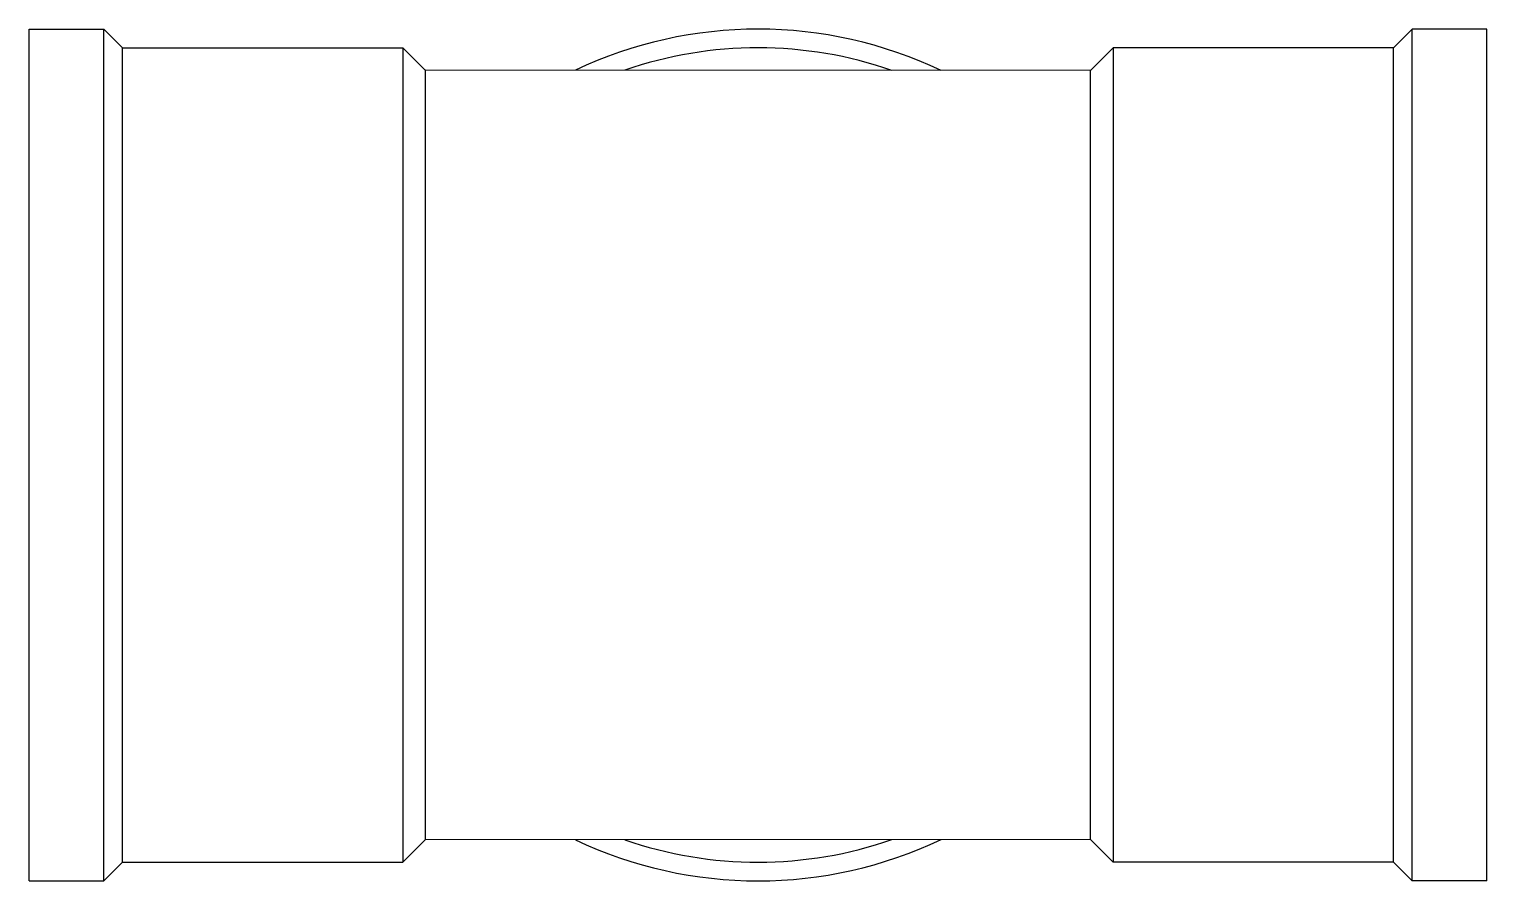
# Model space of a CAD drawing. Header units: millimetres. Extents: x -0.0275 to 0.0275, y -0.0161 to 0.0161.
import ezdxf

# ---------------------------------------------------------------- set-up
doc = ezdxf.new("R2010")
doc.units = ezdxf.units.MM

msp = doc.modelspace()

# ---------------------------------------------------------------- linework, layer by layer
for p, q in [((-0.02745908779183992, -0.01605300517053365), (-0.02745908779183992, 0.01605300517053365)), ((-0.02745908779183992, 0.01605300517053365), (-0.02464277109515933, 0.01605300517053365)), ((-0.02464277109515933, -0.01605300517053365), (-0.02464277109515933, 0.01605300517053365)), ((-0.02464277109515933, 0.01605300517053365), (-0.02393869192110287, 0.01534892599647719)), ((0.02464277109515933, 0.01605300517053365), (0.02393869192110287, 0.01534892599647719)), ((0.02464277109515933, -0.01605300517053365), (0.02464277109515933, 0.01605300517053365)), ((0.02745908779183992, 0.01605300517053365), (0.02464277109515933, 0.01605300517053365)), ((0.02745908779183992, -0.01605300517053365), (0.02745908779183992, 0.01605300517053365)), ((-0.02393869192110287, 0.01534892599647719), (-0.01337750430889173, 0.01534892599647719)), ((-0.02393869192110287, -0.01534892599647719), (-0.02393869192110287, 0.01534892599647719)), ((-0.01337750430889173, 0.01534892599647719), (-0.01252343849159843, 0.01449486017918389)), ((-0.01337750430889173, 0.01534892599647719), (-0.01337750430889173, -0.01534892599647719)), ((0.01337750430889173, 0.01534892599647719), (0.01252343849159843, 0.01449486017918389)), ((0.02393869192110287, 0.01534892599647719), (0.01337750430889173, 0.01534892599647719)), ((0.01337750430889173, 0.01534892599647719), (0.01337750430889173, -0.01534892599647719)), ((0.02393869192110287, -0.01534892599647719), (0.02393869192110287, 0.01534892599647719)), ((0.01252343849159843, 0.01449486017918389), (-0.0125326092997966, 0.01450403098738207)), ((-0.01252343849159843, -0.01449486017918389), (-0.01252343849159843, 0.01449486017918389)), ((0.01252343849159843, -0.01449486017918389), (0.01252343849159843, 0.01449486017918389)), ((-0.01337750430889173, -0.01534892599647719), (-0.01252343849159843, -0.01449486017918389)), ((0.01252343849159843, -0.01449486017918389), (-0.0125326092997966, -0.01450403098738207)), ((0.01337750430889173, -0.01534892599647719), (0.01252343849159843, -0.01449486017918389)), ((-0.02464277109515933, -0.01605300517053365), (-0.02393869192110287, -0.01534892599647719)), ((-0.02393869192110287, -0.01534892599647719), (-0.01337750430889173, -0.01534892599647719)), ((0.02393869192110287, -0.01534892599647719), (0.01337750430889173, -0.01534892599647719)), ((0.02464277109515933, -0.01605300517053365), (0.02393869192110287, -0.01534892599647719)), ((-0.02745908779183992, -0.01605300517053365), (-0.02464277109515933, -0.01605300517053365)), ((0.02745908779183992, -0.01605300517053365), (0.02464277109515933, -0.01605300517053365))]:
    msp.add_line(p, q)
for radius, start, end in [(0.01605300517058653, 64.56402886413483, 115.3768173452691), (0.015348925996438, 70.82766862814154, 109.0990866091641), (0.01605300517058653, 244.6231826547309, 295.4359711376715), (0.015348925996438, 250.9009133908359, 289.1723313756076)]:
    msp.add_arc((0, 0), radius, start, end)

doc.saveas('drawing.dxf')
